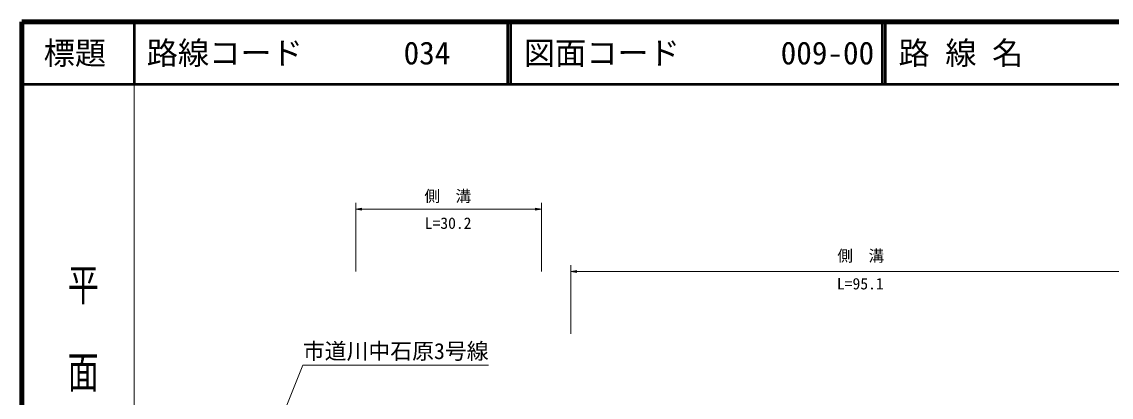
# Model space of a CAD drawing. Units: millimetres, scale not verified. Extents: x 40000 to 680000, y 20000 to 380000.
# Drawn here: x 40000 to 214443, y 319865 to 380000 of the extents above; entities that cross this region are included whole.
import ezdxf
from ezdxf.enums import TextEntityAlignment as Align

# ---------------------------------------------------------------- set-up
doc = ezdxf.new("R2010")
doc.units = ezdxf.units.MM
doc.header["$LTSCALE"] = 1000
for name, color, linetype, lineweight in [('M-BGD-HTXT', 7, 'Continuous', 13), ('M-STR-HTXT', 7, 'Continuous', 13), ('M-STR-STRC', 7, 'Continuous', 13), ('M-TTL', 2, 'Continuous', 140), ('M-TTL-BAND', 7, 'Continuous', 13), ('M-TTL-LINE', 7, 'Continuous', 50)]:
    doc.layers.add(name, color=color, linetype=linetype, lineweight=lineweight)
doc.layers.add('M-TTL-TXT', color=7, linetype='Continuous')
doc.styles.add('@ＭＳ ゴシック', font='')
doc.styles.add('ＭＳ ゴシック', font='')
doc.styles.get('@ＭＳ ゴシック').set_extended_font_data('@MS Gothic')
doc.styles.get('ＭＳ ゴシック').set_extended_font_data('MS Gothic')

# ---------------------------------------------------------------- blocks, each defined once
blk = doc.blocks.new('open_arrow')
at = {"color": 0, "linetype": 'Continuous', "lineweight": -2}
blk.add_lwpolyline([(7.5, 1.25), (0, 0), (7.5, -1.25)], dxfattribs=at)

msp = doc.modelspace()

# ---------------------------------------------------------------- linework, layer by layer
at = {"layer": 'M-BGD-HTXT'}
msp.add_lwpolyline([(77671, 306736), (85000, 325000), (114750, 325000)], dxfattribs=at)
at = {"layer": 'M-STR-HTXT'}
for p, q in [((127896, 330000), (127896, 341000)), ((127896, 340000), (220321, 340000))]:
    msp.add_line(p, q, dxfattribs=at)
at = {"layer": 'M-STR-STRC'}
for p, q in [((93465, 340000), (93465, 351000)), ((123195, 340000), (123195, 351000)), ((93465, 350000), (123195, 350000))]:
    msp.add_line(p, q, dxfattribs=at)
at = {"layer": 'M-TTL'}
for p, q in [((40000, 380000), (40000, 20000)), ((680000, 380000), (40000, 380000))]:
    msp.add_line(p, q, dxfattribs=at)
at = {"layer": 'M-TTL-BAND'}
msp.add_line((58000, 370000), (58000, 20000), dxfattribs=at)
at = {"layer": 'M-TTL-LINE'}
for p, q in [((58000, 380000), (58000, 370000)), ((117750, 380000), (117750, 370000)), ((118250, 380000), (118250, 370000)), ((177750, 380000), (177750, 370000)), ((178250, 380000), (178250, 370000)), ((40000, 370000), (680000, 370000))]:
    msp.add_line(p, q, dxfattribs=at)

# ---------------------------------------------------------------- block references
at = {"layer": 'M-STR-HTXT', "xscale": 133, "yscale": 133}
msp.add_blockref('open_arrow', (127896, 340000), dxfattribs=at)
at = {"layer": 'M-STR-STRC', "xscale": 133, "yscale": 133}
msp.add_blockref('open_arrow', (93465, 350000), dxfattribs=at)
at = {"layer": 'M-STR-STRC', "xscale": 133, "yscale": 133, "rotation": 180}
msp.add_blockref('open_arrow', (123195, 350000), dxfattribs=at)

# ---------------------------------------------------------------- texts
at = {"layer": 'M-BGD-HTXT', "style": 'ＭＳ ゴシック'}
msp.add_text('市道川中石原3号線', height=2566, dxfattribs=at).set_placement((114750, 325200), align=Align.BOTTOM_RIGHT)
at = {"layer": 'M-STR-HTXT', "style": 'ＭＳ ゴシック'}
for p in [(108214, 352082), (174335, 342507)]:
    msp.add_text('側\u3000溝', height=1833, dxfattribs=at).set_placement(p, align=Align.MIDDLE_CENTER)
msp.add_text('L=95.1', height=1833, dxfattribs=at).set_placement((174266, 336583), align=Align.BOTTOM_CENTER)
at = {"layer": 'M-STR-STRC', "style": 'ＭＳ ゴシック'}
msp.add_text('L=30.2', height=1833, dxfattribs=at).set_placement((108266, 346277), align=Align.BOTTOM_CENTER)
at = {"layer": 'M-TTL-BAND', "style": '@ＭＳ ゴシック', "width": 1.4}
msp.add_text('平  面  図', height=3666, rotation=270, dxfattribs=at).set_placement((49777, 306475), align=Align.MIDDLE_RIGHT)
at = {"layer": 'M-TTL-TXT', "style": 'ＭＳ ゴシック'}
msp.add_text('標題', height=3666, dxfattribs=at).set_placement((48500, 375000), align=Align.MIDDLE_CENTER)
for s, p in [('路線コード', (60000, 375000)), ('図面コード', (120380, 375000)), ('路 線 名', (180380, 375000)), ('034', (101142, 375000)), ('009-00', (161521, 375000))]:
    msp.add_text(s, height=3666, dxfattribs=at).set_placement(p, align=Align.MIDDLE_LEFT)

doc.saveas('drawing.dxf')
